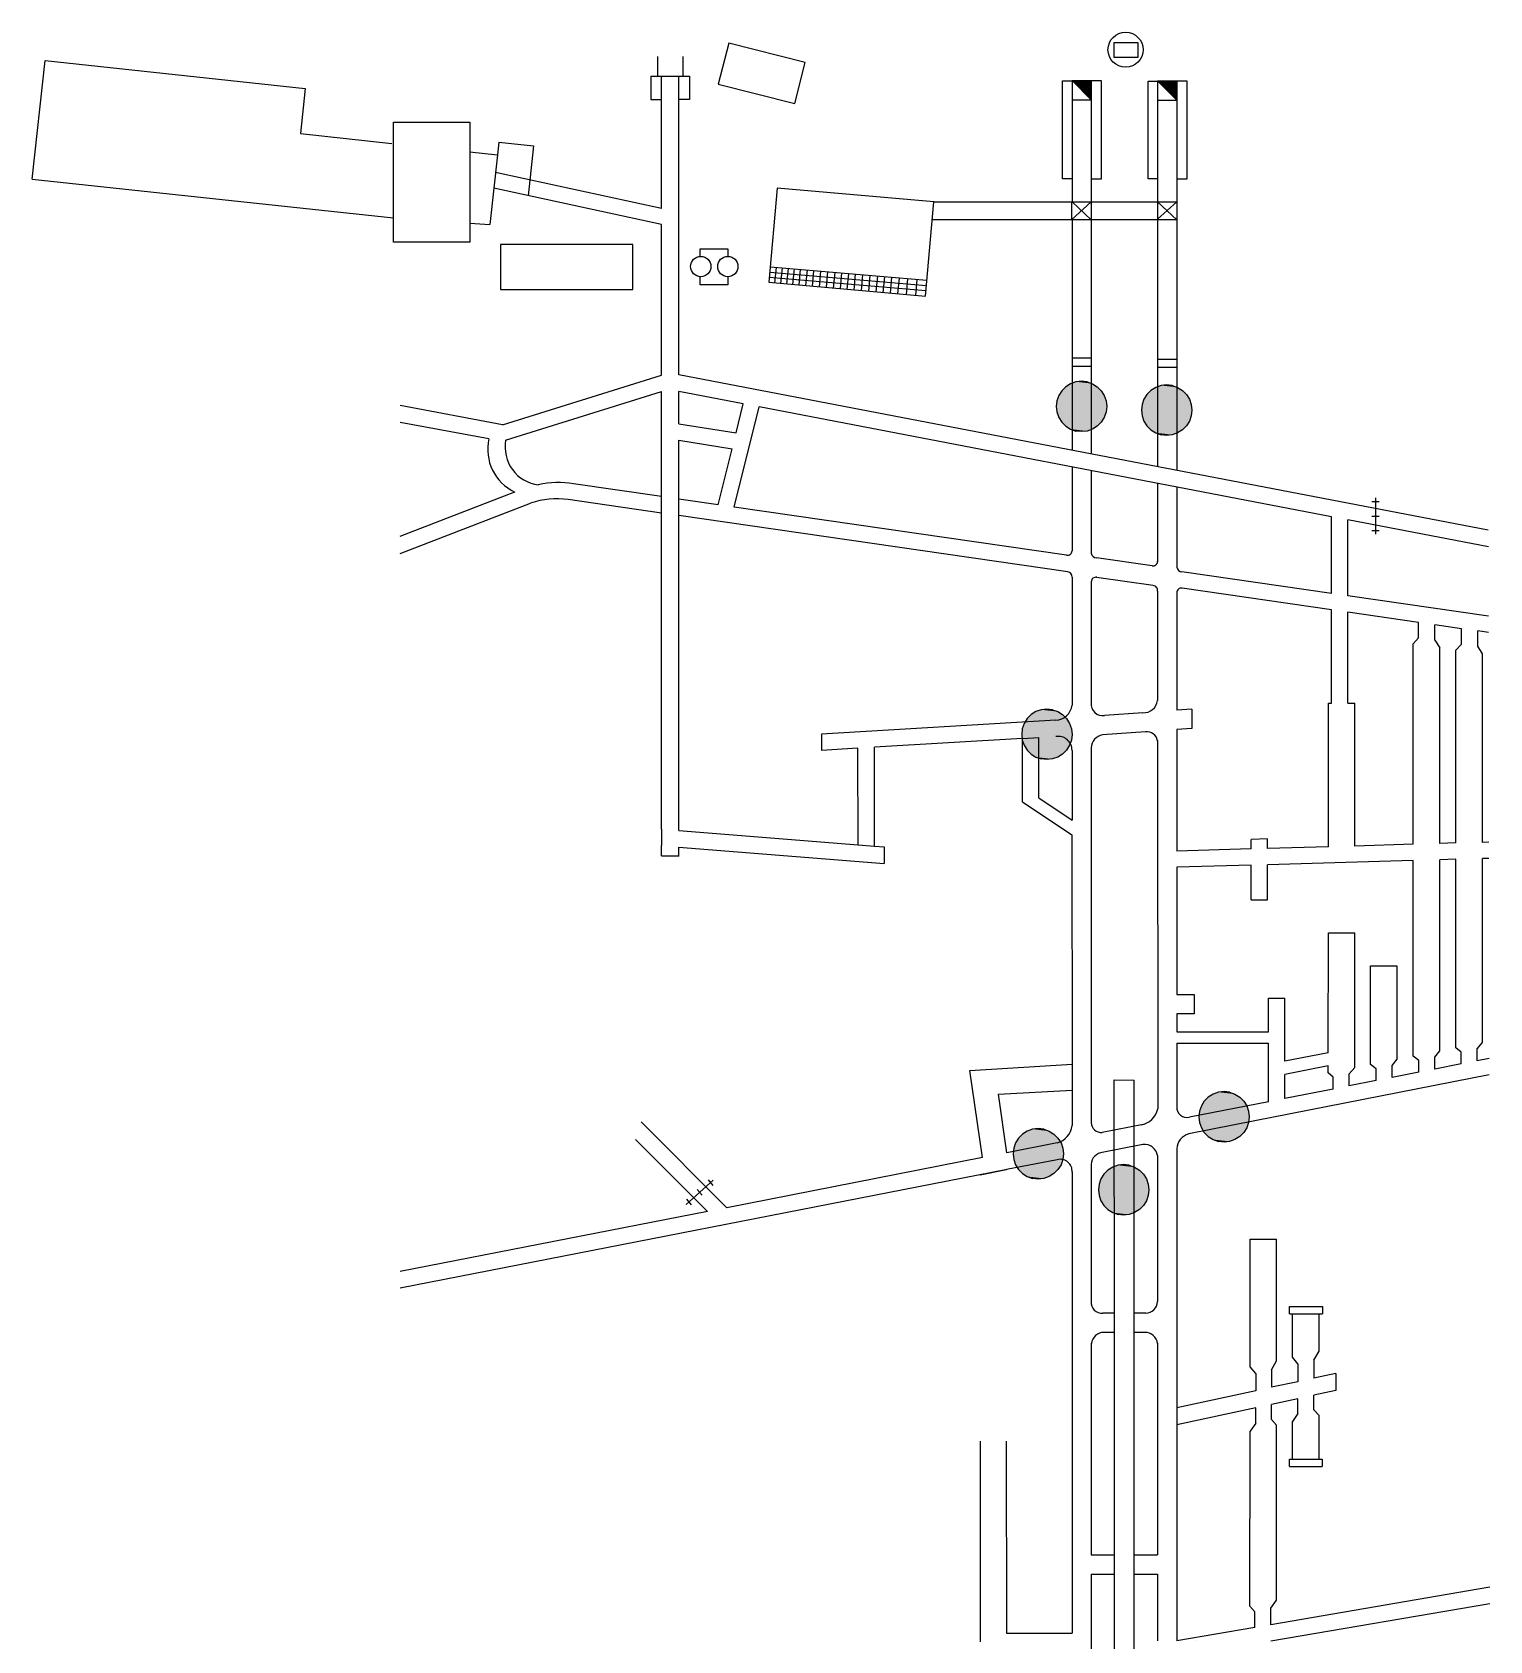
# Model space of a CAD drawing. Extents: x 61 to 513, y 11 to 389.
# Drawn here: x 60.8 to 283.2, y 144 to 389.3 of the extents above; entities that cross this region are included whole.
import ezdxf

# ---------------------------------------------------------------- set-up
doc = ezdxf.new("R2010")
doc.units = 0
doc.header["$MEASUREMENT"] = 0
doc.layers.get('0').update_dxf_attribs({"linetype": 'CONTINUOUS'})
for name, color, linetype in [('ЗНАКИ_ПОДЗЕМНЫЕ', 7, 'CONTINUOUS'), ('ПЛАН', 7, 'CONTINUOUS'), ('ПОВЕРХН__ОБЪЕКТ', 7, 'CONTINUOUS'), ('ППЗ_ДВЕРИ', 7, 'CONTINUOUS'), ('РАСКРАСКА_ПОЗИЦИЙ_ПЛА', 7, 'CONTINUOUS'), ('ТРУБОПРОВОДЫ', 7, 'CONTINUOUS'), ('УСЛ__ОБОЗНАЧЕНИЯ', 7, 'CONTINUOUS'), ('ФЗ_ВОДА', 1, 'CONTINUOUS')]:
    doc.layers.add(name, color=color, linetype=linetype)

# ---------------------------------------------------------------- blocks, each defined once
blk = doc.blocks.new('*U340')
at = {"layer": 'ПЛАН', "color": 0, "linetype": 'Continuous'}
for p, q in [((222.41, 379.04), (219.47, 381.96)), ((222.41, 381.96), (222.41, 379.04))]:
    blk.add_line(p, q, dxfattribs=at)
at = {"layer": 'ПЛАН', "color": 0, "linetype": 'Continuous', "extrusion": (0, 0, -1)}
blk.add_solid([(-219.47, 381.96), (-222.41, 381.96), (-222.41, 379.04)], dxfattribs=at)
blk = doc.blocks.new('*U341')
at = {"layer": 'ПЛАН', "color": 0, "linetype": 'Continuous'}
for p, q in [((235.46, 378.99), (232.52, 381.91)), ((235.46, 381.91), (235.46, 378.99))]:
    blk.add_line(p, q, dxfattribs=at)
at = {"layer": 'ПЛАН', "color": 0, "linetype": 'Continuous', "extrusion": (0, 0, -1)}
blk.add_solid([(-232.52, 381.91), (-235.46, 381.91), (-235.46, 378.99)], dxfattribs=at)
blk = doc.blocks.new('РЕШЕТКА')
at = {"layer": 'УСЛ__ОБОЗНАЧЕНИЯ'}
for p, q in [((1113.25, 569.85), (1114.36, 569.85)), ((1113.8, 570.41), (1113.8, 564.85)), ((1113.25, 567.63), (1114.36, 567.63)), ((1113.25, 565.41), (1114.36, 565.41))]:
    blk.add_line(p, q, dxfattribs=at)
blk = doc.blocks.new('*U342')
at = {"layer": 'ФЗ_ВОДА', "color": 0, "linetype": 'Continuous'}
for p, q in [((239.65, 226.31), (239.2, 225.58)), ((240.26, 226.92), (239.65, 226.31)), ((240.99, 227.38), (240.26, 226.92)), ((241.81, 227.66), (240.99, 227.38)), ((242.66, 227.76), (241.81, 227.66)), ((243.52, 227.66), (242.66, 227.76)), ((243.52, 227.66), (244.33, 227.38)), ((244.33, 227.38), (245.06, 226.92)), ((245.06, 226.92), (245.67, 226.31)), ((245.67, 226.31), (246.13, 225.58)), ((238.91, 224.77), (238.81, 223.91)), ((238.81, 223.91), (238.91, 223.05)), ((239.2, 225.58), (238.91, 224.77)), ((246.13, 225.58), (246.42, 224.77)), ((246.42, 224.77), (246.51, 223.91)), ((246.51, 223.91), (246.42, 223.05)), ((238.91, 223.05), (239.2, 222.24)), ((239.2, 222.24), (239.65, 221.51)), ((239.65, 221.51), (240.26, 220.9)), ((240.26, 220.9), (240.99, 220.44)), ((245.06, 220.9), (244.33, 220.44)), ((245.67, 221.51), (245.06, 220.9)), ((246.13, 222.24), (245.67, 221.51)), ((246.42, 223.05), (246.13, 222.24)), ((240.99, 220.44), (241.81, 220.16)), ((242.66, 220.06), (241.81, 220.16)), ((243.52, 220.16), (242.66, 220.06)), ((244.33, 220.44), (243.52, 220.16))]:
    blk.add_line(p, q, dxfattribs=at)
for points in [[(239.65, 226.31), (239.2, 225.58), (246.13, 225.58)], [(240.26, 226.92), (239.65, 226.31), (245.67, 226.31)], [(240.99, 227.38), (240.26, 226.92), (245.06, 226.92)], [(241.81, 227.66), (240.99, 227.38), (244.33, 227.38)], [(242.66, 227.76), (241.81, 227.66), (243.52, 227.66)], [(238.91, 224.77), (238.81, 223.91), (246.51, 223.91)], [(238.81, 223.91), (238.91, 223.05), (246.42, 223.05)], [(239.2, 225.58), (238.91, 224.77), (246.42, 224.77)], [(238.91, 223.05), (239.2, 222.24), (246.13, 222.24)], [(239.2, 222.24), (239.65, 221.51), (245.67, 221.51)], [(239.65, 221.51), (240.26, 220.9), (245.06, 220.9)], [(240.26, 220.9), (240.99, 220.44), (244.33, 220.44)], [(240.99, 220.44), (241.81, 220.16), (243.52, 220.16)]]:
    blk.add_solid(points, dxfattribs=at)
at = {"layer": 'ФЗ_ВОДА', "color": 0, "linetype": 'Continuous', "extrusion": (0, 0, -1)}
for points in [[(-239.65, 226.31), (-245.67, 226.31), (-246.13, 225.58)], [(-240.26, 226.92), (-245.06, 226.92), (-245.67, 226.31)], [(-240.99, 227.38), (-244.33, 227.38), (-245.06, 226.92)], [(-241.81, 227.66), (-243.52, 227.66), (-244.33, 227.38)], [(-238.81, 223.91), (-246.51, 223.91), (-246.42, 223.05)], [(-238.91, 224.77), (-246.42, 224.77), (-246.51, 223.91)], [(-239.2, 225.58), (-246.13, 225.58), (-246.42, 224.77)], [(-238.91, 223.05), (-246.42, 223.05), (-246.13, 222.24)], [(-239.2, 222.24), (-246.13, 222.24), (-245.67, 221.51)], [(-239.65, 221.51), (-245.67, 221.51), (-245.06, 220.9)], [(-240.26, 220.9), (-245.06, 220.9), (-244.33, 220.44)], [(-240.99, 220.44), (-244.33, 220.44), (-243.52, 220.16)], [(-241.81, 220.16), (-243.52, 220.16), (-242.66, 220.06)]]:
    blk.add_solid(points, dxfattribs=at)
blk = doc.blocks.new('*U343')
at = {"layer": 'ФЗ_ВОДА', "color": 0, "linetype": 'Continuous'}
for p, q in [((225.68, 216.23), (224.95, 215.77)), ((226.5, 216.51), (225.68, 216.23)), ((227.35, 216.61), (226.5, 216.51)), ((228.21, 216.51), (227.35, 216.61)), ((228.21, 216.51), (229.02, 216.23)), ((229.02, 216.23), (229.75, 215.77)), ((223.6, 213.62), (223.5, 212.76)), ((223.88, 214.43), (223.6, 213.62)), ((224.34, 215.16), (223.88, 214.43)), ((224.95, 215.77), (224.34, 215.16)), ((229.75, 215.77), (230.36, 215.16)), ((230.36, 215.16), (230.82, 214.43)), ((230.82, 214.43), (231.11, 213.62)), ((231.11, 213.62), (231.2, 212.76)), ((223.5, 212.76), (223.6, 211.9)), ((223.6, 211.9), (223.88, 211.09)), ((223.88, 211.09), (224.34, 210.36)), ((230.82, 211.09), (230.36, 210.36)), ((231.11, 211.9), (230.82, 211.09)), ((231.2, 212.76), (231.11, 211.9)), ((224.34, 210.36), (224.95, 209.75)), ((224.95, 209.75), (225.68, 209.29)), ((225.68, 209.29), (226.5, 209.01)), ((227.35, 208.91), (226.5, 209.01)), ((228.21, 209.01), (227.35, 208.91)), ((229.02, 209.29), (228.21, 209.01)), ((229.75, 209.75), (229.02, 209.29)), ((230.36, 210.36), (229.75, 209.75))]:
    blk.add_line(p, q, dxfattribs=at)
for points in [[(225.68, 216.23), (224.95, 215.77), (229.75, 215.77)], [(226.5, 216.51), (225.68, 216.23), (229.02, 216.23)], [(227.35, 216.61), (226.5, 216.51), (228.21, 216.51)], [(223.6, 213.62), (223.5, 212.76), (231.2, 212.76)], [(223.88, 214.43), (223.6, 213.62), (231.11, 213.62)], [(224.34, 215.16), (223.88, 214.43), (230.82, 214.43)], [(224.95, 215.77), (224.34, 215.16), (230.36, 215.16)], [(223.5, 212.76), (223.6, 211.9), (231.11, 211.9)], [(223.6, 211.9), (223.88, 211.09), (230.82, 211.09)], [(223.88, 211.09), (224.34, 210.36), (230.36, 210.36)], [(224.34, 210.36), (224.95, 209.75), (229.75, 209.75)], [(224.95, 209.75), (225.68, 209.29), (229.02, 209.29)], [(225.68, 209.29), (226.5, 209.01), (228.21, 209.01)]]:
    blk.add_solid(points, dxfattribs=at)
at = {"layer": 'ФЗ_ВОДА', "color": 0, "linetype": 'Continuous', "extrusion": (0, 0, -1)}
for points in [[(-225.68, 216.23), (-229.02, 216.23), (-229.75, 215.77)], [(-226.5, 216.51), (-228.21, 216.51), (-229.02, 216.23)], [(-223.6, 213.62), (-231.11, 213.62), (-231.2, 212.76)], [(-223.88, 214.43), (-230.82, 214.43), (-231.11, 213.62)], [(-224.34, 215.16), (-230.36, 215.16), (-230.82, 214.43)], [(-224.95, 215.77), (-229.75, 215.77), (-230.36, 215.16)], [(-223.5, 212.76), (-231.2, 212.76), (-231.11, 211.9)], [(-223.6, 211.9), (-231.11, 211.9), (-230.82, 211.09)], [(-223.88, 211.09), (-230.82, 211.09), (-230.36, 210.36)], [(-224.34, 210.36), (-230.36, 210.36), (-229.75, 209.75)], [(-224.95, 209.75), (-229.75, 209.75), (-229.02, 209.29)], [(-225.68, 209.29), (-229.02, 209.29), (-228.21, 209.01)], [(-226.5, 209.01), (-228.21, 209.01), (-227.35, 208.91)]]:
    blk.add_solid(points, dxfattribs=at)
blk = doc.blocks.new('*U344')
at = {"layer": 'ФЗ_ВОДА', "color": 0, "linetype": 'Continuous'}
for p, q in [((211.92, 221.27), (211.31, 220.66)), ((212.65, 221.73), (211.92, 221.27)), ((213.46, 222.02), (212.65, 221.73)), ((214.32, 222.11), (213.46, 222.02)), ((215.18, 222.02), (214.32, 222.11)), ((215.18, 222.02), (215.99, 221.73)), ((215.99, 221.73), (216.72, 221.27)), ((216.72, 221.27), (217.33, 220.66)), ((210.57, 219.12), (210.47, 218.26)), ((210.85, 219.93), (210.57, 219.12)), ((211.31, 220.66), (210.85, 219.93)), ((217.33, 220.66), (217.79, 219.93)), ((217.79, 219.93), (218.07, 219.12)), ((218.07, 219.12), (218.17, 218.26)), ((210.47, 218.26), (210.57, 217.41)), ((210.57, 217.41), (210.85, 216.59)), ((210.85, 216.59), (211.31, 215.86)), ((217.79, 216.59), (217.33, 215.86)), ((218.07, 217.41), (217.79, 216.59)), ((218.17, 218.26), (218.07, 217.41)), ((211.31, 215.86), (211.92, 215.25)), ((211.92, 215.25), (212.65, 214.8)), ((212.65, 214.8), (213.46, 214.51)), ((214.32, 214.41), (213.46, 214.51)), ((215.18, 214.51), (214.32, 214.41)), ((215.99, 214.8), (215.18, 214.51)), ((216.72, 215.25), (215.99, 214.8)), ((217.33, 215.86), (216.72, 215.25))]:
    blk.add_line(p, q, dxfattribs=at)
for points in [[(211.92, 221.27), (211.31, 220.66), (217.33, 220.66)], [(212.65, 221.73), (211.92, 221.27), (216.72, 221.27)], [(213.46, 222.02), (212.65, 221.73), (215.99, 221.73)], [(214.32, 222.11), (213.46, 222.02), (215.18, 222.02)], [(210.57, 219.12), (210.47, 218.26), (218.17, 218.26)], [(210.85, 219.93), (210.57, 219.12), (218.07, 219.12)], [(211.31, 220.66), (210.85, 219.93), (217.79, 219.93)], [(210.47, 218.26), (210.57, 217.41), (218.07, 217.41)], [(210.57, 217.41), (210.85, 216.59), (217.79, 216.59)], [(210.85, 216.59), (211.31, 215.86), (217.33, 215.86)], [(211.31, 215.86), (211.92, 215.25), (216.72, 215.25)], [(211.92, 215.25), (212.65, 214.8), (215.99, 214.8)], [(212.65, 214.8), (213.46, 214.51), (215.18, 214.51)]]:
    blk.add_solid(points, dxfattribs=at)
at = {"layer": 'ФЗ_ВОДА', "color": 0, "linetype": 'Continuous', "extrusion": (0, 0, -1)}
for points in [[(-211.92, 221.27), (-216.72, 221.27), (-217.33, 220.66)], [(-212.65, 221.73), (-215.99, 221.73), (-216.72, 221.27)], [(-213.46, 222.02), (-215.18, 222.02), (-215.99, 221.73)], [(-210.57, 219.12), (-218.07, 219.12), (-218.17, 218.26)], [(-210.85, 219.93), (-217.79, 219.93), (-218.07, 219.12)], [(-211.31, 220.66), (-217.33, 220.66), (-217.79, 219.93)], [(-210.47, 218.26), (-218.17, 218.26), (-218.07, 217.41)], [(-210.57, 217.41), (-218.07, 217.41), (-217.79, 216.59)], [(-210.85, 216.59), (-217.79, 216.59), (-217.33, 215.86)], [(-211.31, 215.86), (-217.33, 215.86), (-216.72, 215.25)], [(-211.92, 215.25), (-216.72, 215.25), (-215.99, 214.8)], [(-212.65, 214.8), (-215.99, 214.8), (-215.18, 214.51)], [(-213.46, 214.51), (-215.18, 214.51), (-214.32, 214.41)]]:
    blk.add_solid(points, dxfattribs=at)
blk = doc.blocks.new('*U345')
at = {"layer": 'ФЗ_ВОДА', "color": 0, "linetype": 'Continuous'}
for p, q in [((212.63, 284.64), (212.17, 283.91)), ((213.24, 285.25), (212.63, 284.64)), ((213.97, 285.71), (213.24, 285.25)), ((214.78, 285.99), (213.97, 285.71)), ((215.64, 286.09), (214.78, 285.99)), ((216.49, 285.99), (215.64, 286.09)), ((216.49, 285.99), (217.31, 285.71)), ((217.31, 285.71), (218.04, 285.25)), ((218.04, 285.25), (218.65, 284.64)), ((218.65, 284.64), (219.11, 283.91)), ((211.88, 283.09), (211.79, 282.24)), ((211.79, 282.24), (211.88, 281.38)), ((212.17, 283.91), (211.88, 283.09)), ((219.11, 283.91), (219.39, 283.09)), ((219.39, 283.09), (219.49, 282.24)), ((219.49, 282.24), (219.39, 281.38)), ((211.88, 281.38), (212.17, 280.57)), ((212.17, 280.57), (212.63, 279.84)), ((212.63, 279.84), (213.24, 279.23)), ((218.65, 279.84), (218.04, 279.23)), ((219.11, 280.57), (218.65, 279.84)), ((219.39, 281.38), (219.11, 280.57)), ((213.24, 279.23), (213.97, 278.77)), ((213.97, 278.77), (214.78, 278.49)), ((215.64, 278.39), (214.78, 278.49)), ((216.49, 278.49), (215.64, 278.39)), ((217.31, 278.77), (216.49, 278.49)), ((218.04, 279.23), (217.31, 278.77))]:
    blk.add_line(p, q, dxfattribs=at)
for points in [[(212.63, 284.64), (212.17, 283.91), (219.11, 283.91)], [(213.24, 285.25), (212.63, 284.64), (218.65, 284.64)], [(213.97, 285.71), (213.24, 285.25), (218.04, 285.25)], [(214.78, 285.99), (213.97, 285.71), (217.31, 285.71)], [(215.64, 286.09), (214.78, 285.99), (216.49, 285.99)], [(211.88, 283.09), (211.79, 282.24), (219.49, 282.24)], [(211.79, 282.24), (211.88, 281.38), (219.39, 281.38)], [(212.17, 283.91), (211.88, 283.09), (219.39, 283.09)], [(211.88, 281.38), (212.17, 280.57), (219.11, 280.57)], [(212.17, 280.57), (212.63, 279.84), (218.65, 279.84)], [(212.63, 279.84), (213.24, 279.23), (218.04, 279.23)], [(213.24, 279.23), (213.97, 278.77), (217.31, 278.77)], [(213.97, 278.77), (214.78, 278.49), (216.49, 278.49)]]:
    blk.add_solid(points, dxfattribs=at)
at = {"layer": 'ФЗ_ВОДА', "color": 0, "linetype": 'Continuous', "extrusion": (0, 0, -1)}
for points in [[(-212.63, 284.64), (-218.65, 284.64), (-219.11, 283.91)], [(-213.24, 285.25), (-218.04, 285.25), (-218.65, 284.64)], [(-213.97, 285.71), (-217.31, 285.71), (-218.04, 285.25)], [(-214.78, 285.99), (-216.49, 285.99), (-217.31, 285.71)], [(-211.79, 282.24), (-219.49, 282.24), (-219.39, 281.38)], [(-211.88, 283.09), (-219.39, 283.09), (-219.49, 282.24)], [(-212.17, 283.91), (-219.11, 283.91), (-219.39, 283.09)], [(-211.88, 281.38), (-219.39, 281.38), (-219.11, 280.57)], [(-212.17, 280.57), (-219.11, 280.57), (-218.65, 279.84)], [(-212.63, 279.84), (-218.65, 279.84), (-218.04, 279.23)], [(-213.24, 279.23), (-218.04, 279.23), (-217.31, 278.77)], [(-213.97, 278.77), (-217.31, 278.77), (-216.49, 278.49)], [(-214.78, 278.49), (-216.49, 278.49), (-215.64, 278.39)]]:
    blk.add_solid(points, dxfattribs=at)
blk = doc.blocks.new('*U346')
at = {"layer": 'ФЗ_ВОДА', "color": 0, "linetype": 'Continuous'}
for p, q in [((230.9, 334.1), (230.44, 333.37)), ((231.51, 334.71), (230.9, 334.1)), ((232.24, 335.17), (231.51, 334.71)), ((233.05, 335.46), (232.24, 335.17)), ((233.91, 335.55), (233.05, 335.46)), ((234.76, 335.46), (233.91, 335.55)), ((234.76, 335.46), (235.58, 335.17)), ((235.58, 335.17), (236.31, 334.71)), ((236.31, 334.71), (236.92, 334.1)), ((236.92, 334.1), (237.37, 333.37)), ((230.15, 332.56), (230.06, 331.7)), ((230.06, 331.7), (230.15, 330.85)), ((230.44, 333.37), (230.15, 332.56)), ((237.37, 333.37), (237.66, 332.56)), ((237.66, 332.56), (237.76, 331.7)), ((237.76, 331.7), (237.66, 330.85)), ((230.15, 330.85), (230.44, 330.03)), ((230.44, 330.03), (230.9, 329.3)), ((230.9, 329.3), (231.51, 328.69)), ((236.92, 329.3), (236.31, 328.69)), ((237.37, 330.03), (236.92, 329.3)), ((237.66, 330.85), (237.37, 330.03)), ((231.51, 328.69), (232.24, 328.24)), ((232.24, 328.24), (233.05, 327.95)), ((233.91, 327.85), (233.05, 327.95)), ((234.76, 327.95), (233.91, 327.85)), ((235.58, 328.24), (234.76, 327.95)), ((236.31, 328.69), (235.58, 328.24))]:
    blk.add_line(p, q, dxfattribs=at)
for points in [[(230.9, 334.1), (230.44, 333.37), (237.37, 333.37)], [(231.51, 334.71), (230.9, 334.1), (236.92, 334.1)], [(232.24, 335.17), (231.51, 334.71), (236.31, 334.71)], [(233.05, 335.46), (232.24, 335.17), (235.58, 335.17)], [(233.91, 335.55), (233.05, 335.46), (234.76, 335.46)], [(230.15, 332.56), (230.06, 331.7), (237.76, 331.7)], [(230.06, 331.7), (230.15, 330.85), (237.66, 330.85)], [(230.44, 333.37), (230.15, 332.56), (237.66, 332.56)], [(230.15, 330.85), (230.44, 330.03), (237.37, 330.03)], [(230.44, 330.03), (230.9, 329.3), (236.92, 329.3)], [(230.9, 329.3), (231.51, 328.69), (236.31, 328.69)], [(231.51, 328.69), (232.24, 328.24), (235.58, 328.24)], [(232.24, 328.24), (233.05, 327.95), (234.76, 327.95)]]:
    blk.add_solid(points, dxfattribs=at)
at = {"layer": 'ФЗ_ВОДА', "color": 0, "linetype": 'Continuous', "extrusion": (0, 0, -1)}
for points in [[(-230.9, 334.1), (-236.92, 334.1), (-237.37, 333.37)], [(-231.51, 334.71), (-236.31, 334.71), (-236.92, 334.1)], [(-232.24, 335.17), (-235.58, 335.17), (-236.31, 334.71)], [(-233.05, 335.46), (-234.76, 335.46), (-235.58, 335.17)], [(-230.06, 331.7), (-237.76, 331.7), (-237.66, 330.85)], [(-230.15, 332.56), (-237.66, 332.56), (-237.76, 331.7)], [(-230.44, 333.37), (-237.37, 333.37), (-237.66, 332.56)], [(-230.15, 330.85), (-237.66, 330.85), (-237.37, 330.03)], [(-230.44, 330.03), (-237.37, 330.03), (-236.92, 329.3)], [(-230.9, 329.3), (-236.92, 329.3), (-236.31, 328.69)], [(-231.51, 328.69), (-236.31, 328.69), (-235.58, 328.24)], [(-232.24, 328.24), (-235.58, 328.24), (-234.76, 327.95)], [(-233.05, 327.95), (-234.76, 327.95), (-233.91, 327.85)]]:
    blk.add_solid(points, dxfattribs=at)
blk = doc.blocks.new('*U347')
at = {"layer": 'ФЗ_ВОДА', "color": 0, "linetype": 'Continuous'}
for p, q in [((217.45, 333.93), (217.17, 333.12)), ((217.91, 334.66), (217.45, 333.93)), ((218.52, 335.27), (217.91, 334.66)), ((219.25, 335.73), (218.52, 335.27)), ((220.07, 336.02), (219.25, 335.73)), ((220.92, 336.11), (220.07, 336.02)), ((221.78, 336.02), (220.92, 336.11)), ((221.78, 336.02), (222.59, 335.73)), ((222.59, 335.73), (223.32, 335.27)), ((223.32, 335.27), (223.93, 334.66)), ((223.93, 334.66), (224.39, 333.93)), ((224.39, 333.93), (224.67, 333.12)), ((217.17, 333.12), (217.07, 332.26)), ((217.07, 332.26), (217.17, 331.41)), ((217.17, 331.41), (217.45, 330.59)), ((224.67, 331.41), (224.39, 330.59)), ((224.67, 333.12), (224.77, 332.26)), ((224.77, 332.26), (224.67, 331.41)), ((217.45, 330.59), (217.91, 329.86)), ((217.91, 329.86), (218.52, 329.25)), ((218.52, 329.25), (219.25, 328.79)), ((219.25, 328.79), (220.07, 328.51)), ((222.59, 328.79), (221.78, 328.51)), ((223.32, 329.25), (222.59, 328.79)), ((223.93, 329.86), (223.32, 329.25)), ((224.39, 330.59), (223.93, 329.86)), ((220.92, 328.41), (220.07, 328.51)), ((221.78, 328.51), (220.92, 328.41))]:
    blk.add_line(p, q, dxfattribs=at)
for points in [[(217.45, 333.93), (217.17, 333.12), (224.67, 333.12)], [(217.91, 334.66), (217.45, 333.93), (224.39, 333.93)], [(218.52, 335.27), (217.91, 334.66), (223.93, 334.66)], [(219.25, 335.73), (218.52, 335.27), (223.32, 335.27)], [(220.07, 336.02), (219.25, 335.73), (222.59, 335.73)], [(220.92, 336.11), (220.07, 336.02), (221.78, 336.02)], [(217.17, 333.12), (217.07, 332.26), (224.77, 332.26)], [(217.07, 332.26), (217.17, 331.41), (224.67, 331.41)], [(217.17, 331.41), (217.45, 330.59), (224.39, 330.59)], [(217.45, 330.59), (217.91, 329.86), (223.93, 329.86)], [(217.91, 329.86), (218.52, 329.25), (223.32, 329.25)], [(218.52, 329.25), (219.25, 328.79), (222.59, 328.79)], [(219.25, 328.79), (220.07, 328.51), (221.78, 328.51)]]:
    blk.add_solid(points, dxfattribs=at)
at = {"layer": 'ФЗ_ВОДА', "color": 0, "linetype": 'Continuous', "extrusion": (0, 0, -1)}
for points in [[(-217.45, 333.93), (-224.39, 333.93), (-224.67, 333.12)], [(-217.91, 334.66), (-223.93, 334.66), (-224.39, 333.93)], [(-218.52, 335.27), (-223.32, 335.27), (-223.93, 334.66)], [(-219.25, 335.73), (-222.59, 335.73), (-223.32, 335.27)], [(-220.07, 336.02), (-221.78, 336.02), (-222.59, 335.73)], [(-217.07, 332.26), (-224.77, 332.26), (-224.67, 331.41)], [(-217.17, 333.12), (-224.67, 333.12), (-224.77, 332.26)], [(-217.17, 331.41), (-224.67, 331.41), (-224.39, 330.59)], [(-217.45, 330.59), (-224.39, 330.59), (-223.93, 329.86)], [(-217.91, 329.86), (-223.93, 329.86), (-223.32, 329.25)], [(-218.52, 329.25), (-223.32, 329.25), (-222.59, 328.79)], [(-219.25, 328.79), (-222.59, 328.79), (-221.78, 328.51)], [(-220.07, 328.51), (-221.78, 328.51), (-220.92, 328.41)]]:
    blk.add_solid(points, dxfattribs=at)

msp = doc.modelspace()

# ---------------------------------------------------------------- linework, layer by layer
msp.add_line((235.45, 242.58), (238.11, 242.58))
at = {"layer": 'ЗНАКИ_ПОДЗЕМНЫЕ'}
for p, q in [((252.66, 194.97), (257.66, 194.97)), ((252.66, 193.86), (252.66, 194.97)), ((252.66, 193.86), (257.66, 193.86)), ((257.66, 194.97), (257.66, 193.86)), ((252.63, 171.68), (257.63, 171.68)), ((252.63, 170.57), (252.63, 171.68)), ((252.63, 170.57), (257.63, 170.57)), ((257.63, 171.68), (257.63, 170.57))]:
    msp.add_line(p, q, dxfattribs=at)
at = {"layer": 'ПЛАН'}
for p, q in [((156.27, 382.62), (156.27, 385.61)), ((160.17, 382.62), (160.17, 385.61)), ((155.22, 382.62), (159.49, 382.62)), ((155.22, 382.62), (155.22, 379.09)), ((156.82, 362.47), (156.82, 382.62)), ((159.49, 337.09), (159.49, 382.62)), ((159.49, 382.62), (161.11, 382.62)), ((161.11, 382.62), (161.11, 379.09)), ((155.22, 379.09), (156.84, 379.09)), ((161.11, 379.09), (159.49, 379.09)), ((156.82, 362.47), (131.51, 367.96)), ((156.82, 360), (131.25, 365.54)), ((222.41, 363.46), (219.4, 360.7)), ((219.47, 363.46), (222.41, 360.7)), ((235.46, 363.46), (232.5, 360.8)), ((232.52, 363.46), (235.46, 360.7)), ((156.82, 337.05), (156.82, 360)), ((132.58, 329.47), (156.82, 337.05)), ((133.06, 327.1), (156.82, 334.56)), ((156.82, 267.77), (156.82, 334.56)), ((159.49, 329.61), (159.49, 334.56)), ((132.58, 329.47), (116.95, 332.39)), ((167.95, 316.91), (171.76, 332.2)), ((168.21, 328.23), (169.31, 332.67)), ((130.5, 327.3), (116.95, 329.83)), ((159.49, 329.61), (168.21, 328.23)), ((159.49, 327.09), (167.6, 325.81)), ((159.49, 267.56), (159.49, 327.09)), ((165.48, 317.26), (167.6, 325.81)), ((116.95, 312.46), (134.47, 319.21)), ((116.95, 309.83), (136.84, 317.49)), ((218.65, 309.58), (167.95, 316.91)), ((218.81, 307.04), (159.49, 315.61)), ((259.04, 303.74), (259.04, 315.43)), ((261.53, 303.38), (261.53, 314.95)), ((259.04, 303.74), (236.23, 307.04)), ((259.04, 301.23), (236.28, 304.52)), ((261.53, 287), (261.53, 300.87)), ((271.53, 296.04), (272.33, 296.98)), ((272.33, 296.98), (272.33, 299.31)), ((274.82, 296.62), (274.82, 298.95)), ((278.87, 295.98), (278.87, 298.32)), ((281.36, 295.67), (281.36, 298.01)), ((271.53, 265.51), (271.53, 296.04)), ((274.82, 296.62), (275.59, 295.45)), ((275.59, 265.58), (275.59, 295.45)), ((278.02, 295.1), (278.87, 295.98)), ((278.02, 265.69), (278.02, 295.1)), ((282.09, 294.51), (281.36, 295.67)), ((282.09, 265.77), (282.09, 294.51)), ((237.74, 286.07), (237.73, 283.13)), ((258.61, 287), (259.04, 287)), ((261.53, 287), (262.62, 287)), ((262.62, 265.21), (262.62, 287)), ((181.23, 282.29), (181.23, 279.79)), ((186.84, 265.4), (186.81, 280.12)), ((189.34, 265.2), (189.34, 280.27)), ((211.93, 271.96), (211.93, 281.6)), ((214.42, 272.56), (214.42, 281.75)), ((232.52, 281.28), (232.54, 225.12)), ((214.42, 272.56), (219.47, 269.16)), ((211.93, 271.96), (219.46, 266.9)), ((159.49, 267.56), (186.83, 265.4)), ((156.82, 263.69), (156.82, 265.28)), ((159.49, 265.06), (190.82, 262.56)), ((159.49, 263.69), (159.49, 265.04)), ((189.34, 265.2), (190.82, 265.08)), ((190.82, 265.08), (190.82, 262.56)), ((246.82, 264.76), (246.82, 266.22)), ((249.31, 264.83), (249.31, 266.29)), ((283.05, 265.8), (282.09, 265.77)), ((156.83, 263.69), (159.53, 263.69)), ((278.02, 263.18), (275.59, 263.11)), ((278.02, 234.44), (278.02, 263.18)), ((283.05, 263.33), (282.09, 263.3)), ((246.82, 256.98), (246.82, 262.29)), ((249.31, 256.98), (249.31, 262.36)), ((246.82, 256.98), (249.31, 256.98)), ((258.54, 233.68), (258.58, 251.97)), ((258.58, 251.97), (262.64, 251.97)), ((262.6, 231.42), (262.61, 251.97)), ((264.99, 246.95), (269.05, 246.95)), ((238.11, 242.58), (238.11, 239.64)), ((249.46, 242.02), (251.95, 242.02)), ((249.46, 236.89), (249.46, 242.02)), ((251.95, 232.39), (251.95, 242.02)), ((235.45, 236.89), (249.46, 236.89)), ((235.45, 235.16), (249.46, 235.16)), ((249.46, 226.21), (249.46, 235.16)), ((272.37, 232.51), (271.53, 233.17)), ((274.8, 232.99), (275.59, 233.96)), ((278.85, 233.78), (278.02, 234.44)), ((281.28, 234.26), (282.09, 235.24)), ((203.86, 230.98), (219.47, 231.93)), ((205.8, 217.69), (203.86, 230.98)), ((258.54, 230.62), (258.54, 231.66)), ((261.76, 230.44), (262.6, 231.42)), ((265.87, 229.43), (265.87, 231.24)), ((268.3, 231.72), (269.1, 232.69)), ((268.3, 229.9), (268.3, 231.72)), ((272.37, 230.7), (268.3, 229.9)), ((278.85, 231.97), (274.8, 231.17)), ((283.09, 232.8), (281.28, 232.45)), ((225.93, 193.93), (225.92, 229.56)), ((225.92, 229.56), (228.94, 229.51)), ((228.96, 193.92), (228.95, 229.51)), ((283.09, 230.29), (247.36, 223.29)), ((251.95, 226.7), (251.95, 230.37)), ((259.33, 229.96), (258.54, 230.62)), ((259.33, 228.14), (259.33, 229.96)), ((261.76, 228.62), (261.76, 230.44)), ((208.26, 227.36), (219.48, 227.97)), ((209.55, 218.42), (208.26, 227.36)), ((153.74, 223.13), (166.82, 210.05)), ((230.32, 222.75), (224.08, 221.53)), ((152.88, 220.46), (163.86, 209.47)), ((230.29, 219.68), (223.83, 218.43)), ((205.45, 215.04), (209.49, 215.85)), ((246.63, 185.78), (246.63, 205.24)), ((250.69, 186.7), (250.69, 205.25)), ((225.93, 190.7), (225.93, 193.93)), ((228.96, 190.89), (228.96, 193.92)), ((253.12, 187.25), (253.12, 193.86)), ((253.12, 193.86), (257.18, 193.86)), ((257.18, 188.17), (257.18, 193.86)), ((225.93, 157.12), (225.93, 190.7)), ((228.96, 157.06), (228.96, 190.89)), ((249.92, 185.32), (250.69, 186.7)), ((253.92, 186.22), (253.12, 187.25)), ((256.35, 186.77), (257.18, 188.17)), ((256.35, 186.77), (256.36, 184.04)), ((247.49, 184.77), (246.63, 185.78)), ((247.49, 184.77), (247.49, 182.13)), ((249.92, 185.32), (249.92, 182.65)), ((253.92, 186.22), (253.92, 183.51)), ((259.72, 184.76), (259.72, 182.16)), ((247.5, 177.19), (247.49, 179.53)), ((249.92, 177.74), (249.92, 180.05)), ((253.92, 178.64), (253.92, 180.91)), ((256.35, 179.19), (256.35, 181.43)), ((256.35, 179.19), (257.18, 178.34)), ((247.5, 177.19), (246.63, 175.95)), ((249.92, 177.74), (250.69, 176.87)), ((250.69, 150.17), (250.69, 176.87)), ((253.92, 178.64), (253.12, 177.42)), ((253.12, 171.68), (253.12, 177.42)), ((257.18, 171.68), (257.18, 178.34)), ((205.44, 174.46), (205.44, 143.81)), ((209.43, 174.46), (209.49, 145.14)), ((225.93, 168.75), (225.93, 174.46)), ((228.96, 168.81), (228.96, 174.46)), ((246.62, 149.25), (246.63, 175.95)), ((253.12, 171.68), (257.18, 171.68)), ((222.41, 157.12), (225.94, 157.12)), ((225.93, 153.65), (225.93, 157.05)), ((228.94, 157.12), (232.52, 157.12)), ((228.96, 153.24), (228.96, 157.06)), ((222.41, 154.15), (225.93, 154.15)), ((228.96, 154.15), (232.52, 154.15)), ((283.21, 152.17), (249.79, 146.44)), ((249.79, 148.94), (250.69, 150.17)), ((246.62, 149.25), (247.36, 148.39)), ((247.36, 146.03), (247.36, 148.39)), ((283.21, 149.65), (249.79, 143.92)), ((249.79, 146.44), (249.79, 148.94)), ((209.49, 145.14), (219.47, 145.14)), ((247.36, 146.03), (235.45, 143.98))]:
    msp.add_line(p, q, dxfattribs=at)
at = {"layer": 'ПЛАН', "color": 0}
for p, q in [((218.03, 366.99), (218.03, 381.94)), ((218.03, 381.94), (219.5, 381.94)), ((219.47, 381.96), (219.47, 363.46)), ((219.47, 381.96), (222.41, 381.96)), ((219.47, 381.96), (222.41, 379.04)), ((223.98, 381.94), (222.39, 381.94)), ((222.41, 381.96), (222.41, 363.46)), ((223.98, 366.99), (223.98, 381.94)), ((231.08, 366.95), (231.08, 381.89)), ((231.08, 381.89), (232.55, 381.89)), ((232.52, 381.91), (235.46, 378.99)), ((232.52, 381.91), (235.46, 381.91)), ((232.52, 381.91), (232.52, 363.46)), ((237.03, 381.89), (235.44, 381.89)), ((235.46, 381.91), (235.46, 322.49)), ((237.03, 366.95), (237.03, 381.89)), ((219.47, 379.04), (222.41, 379.04)), ((232.52, 378.99), (235.46, 378.99)), ((219.5, 366.99), (218.03, 366.99)), ((222.39, 366.99), (223.98, 366.99)), ((232.55, 366.95), (231.08, 366.95)), ((235.44, 366.95), (237.03, 366.95)), ((219.47, 360.7), (219.47, 325.57)), ((222.41, 360.7), (222.41, 325)), ((232.52, 360.7), (232.52, 323.06)), ((282.98, 313.37), (159.49, 337.09)), ((169.31, 332.67), (159.49, 334.56)), ((259.04, 315.43), (171.76, 332.2)), ((219.47, 323.03), (219.47, 310.24)), ((222.41, 322.47), (222.4, 309.86)), ((156.82, 318.51), (143.43, 320.45)), ((232.52, 320.53), (232.52, 308.58)), ((235.46, 319.96), (235.46, 307.73)), ((156.82, 316), (142.61, 318.05)), ((165.48, 317.26), (159.49, 318.13)), ((282.99, 310.83), (261.53, 314.95)), ((231.7, 307.93), (223.19, 309.17)), ((219.47, 306.21), (219.47, 286.71)), ((222.41, 305.53), (222.4, 287.03)), ((231.85, 304.94), (223.23, 306.19)), ((232.52, 304.1), (232.52, 287.4)), ((235.45, 303.86), (235.45, 285.91)), ((283, 300.28), (261.53, 303.38)), ((259.04, 287), (259.04, 301.23)), ((272.33, 299.31), (261.53, 300.87)), ((278.87, 298.32), (274.82, 298.95)), ((283, 297.77), (281.36, 298.01)), ((230.29, 285.54), (224.43, 285.13)), ((237.74, 286.07), (235.45, 285.91)), ((258.58, 265.09), (258.61, 287)), ((217.01, 284.41), (181.23, 282.29)), ((230.69, 282.63), (224.11, 282.17)), ((237.73, 283.12), (235.45, 282.96)), ((235.45, 282.96), (235.45, 264.43)), ((186.81, 280.12), (181.23, 279.79)), ((211.93, 281.6), (189.34, 280.27)), ((219.47, 279.8), (219.47, 269.16)), ((222.4, 280.19), (222.4, 223.02)), ((219.46, 266.9), (219.47, 231.93)), ((249.31, 266.29), (246.82, 266.22)), ((258.58, 265.09), (249.31, 264.83)), ((271.53, 265.51), (262.62, 265.21)), ((278.02, 265.69), (275.59, 265.58)), ((246.82, 264.76), (235.45, 264.43)), ((271.53, 263), (249.31, 262.36)), ((271.53, 233.17), (271.53, 263)), ((275.59, 233.96), (275.59, 263.11)), ((282.09, 235.24), (282.09, 263.3)), ((246.82, 262.29), (235.45, 261.97)), ((235.45, 261.97), (235.45, 242.58)), ((265.03, 231.89), (264.99, 246.95)), ((269.1, 232.69), (269.1, 246.95)), ((235.45, 239.64), (235.45, 236.89)), ((238.11, 239.64), (235.45, 239.64)), ((235.45, 235.16), (235.45, 225.46)), ((258.54, 233.68), (251.95, 232.39)), ((278.85, 231.97), (278.85, 233.78)), ((281.28, 232.45), (281.28, 234.26)), ((258.54, 231.66), (251.95, 230.37)), ((265.87, 231.24), (265.03, 231.89)), ((272.37, 230.7), (272.37, 232.51)), ((274.8, 231.17), (274.8, 232.99)), ((265.87, 229.43), (261.76, 228.62)), ((219.48, 227.97), (219.48, 222.6)), ((249.46, 226.21), (237.37, 223.84)), ((259.33, 228.14), (251.95, 226.7)), ((247.36, 223.29), (237.27, 221.31)), ((217.2, 219.92), (209.55, 218.42)), ((235.45, 219.02), (235.45, 179.53)), ((205.8, 217.69), (166.82, 210.05)), ((217.21, 217.36), (209.49, 215.85)), ((222.4, 216.3), (222.4, 195.73)), ((232.52, 217.99), (232.52, 195.73)), ((209.6, 215.87), (116.95, 197.75)), ((219.48, 215.5), (219.47, 145.14)), ((163.86, 209.47), (116.95, 200.29)), ((225.95, 193.96), (224.18, 193.96)), ((230.71, 193.96), (228.95, 193.96)), ((222.41, 189.36), (222.41, 157.12)), ((225.97, 191.03), (224.33, 191.03)), ((230.6, 191.03), (228.9, 191.03)), ((232.52, 189.36), (232.52, 157.12)), ((259.72, 184.76), (256.36, 184.04)), ((247.49, 182.13), (235.45, 179.53)), ((253.92, 183.51), (249.92, 182.65)), ((259.72, 182.16), (256.35, 181.43)), ((247.49, 179.53), (235.45, 176.94)), ((253.92, 180.91), (249.92, 180.05)), ((235.45, 176.94), (235.45, 143.98)), ((222.41, 154.15), (222.41, 142.13)), ((232.52, 154.15), (232.52, 143.98))]:
    msp.add_line(p, q, dxfattribs=at)
at = {"layer": 'ПЛАН', "color": 111}
msp.add_line((219.47, 231.93), (219.48, 227.97), dxfattribs=at)
at = {"layer": 'ПЛАН'}
for centre, radius, start, end in [((137.52, 325.73), 7.2, 167.3591, 244.965), ((138.77, 326.06), 5.8, 169.7427, 262.901), ((141.08, 307.57), 13.09, 79.6439, 103.3934), ((140.91, 305.59), 12.58, 82.193, 108.8737), ((218.78, 310.26), 0.694, 259.2835, 358.482), ((223.26, 310.04), 0.878, 191.5997, 265.6364), ((218.69, 306.27), 0.785, 356.016, 80.7162), ((231.8, 308.66), 0.73, 262.2632, 354.0366), ((236.29, 307.89), 0.852, 191.0101, 265.8437), ((223.09, 305.53), 0.68, 77.8265, 179.939), ((231.77, 304.19), 0.756, 353.1678, 84.0328), ((236.13, 303.86), 0.68, 77.8265, 179.939), ((230.43, 287.64), 2.1, 266.1283, 353.4797), ((216.94, 286.95), 2.54, 271.7428, 354.4409), ((224.14, 286.86), 1.75, 174.5458, 279.3982), ((224.48, 280.12), 2.08, 100.1503, 177.9438), ((230.9, 281), 1.64, 9.7321, 97.4678), ((217.37, 279.84), 2.1, 358.888, 99.8233), ((229.58, 225.67), 3.01, 277.9396, 349.4239), ((237, 225.35), 1.55, 175.9429, 283.8294), ((216.31, 222.98), 3.19, 286.1717, 353.1049), ((223.93, 223.05), 1.53, 181.1631, 275.5981), ((237.92, 218.93), 2.46, 105.174, 177.8896), ((224.34, 216.54), 1.96, 105.1897, 186.8781), ((230.54, 217.71), 1.99, 8.1994, 97.1766), ((217.68, 215.62), 1.81, 355.1743, 105.1149), ((224.02, 195.58), 1.63, 174.615, 275.7774), ((230.67, 195.81), 1.85, 271.2894, 357.5915), ((224.34, 189.08), 1.94, 90.1839, 171.8002), ((230.6, 189.08), 1.94, 8.1998, 89.8161)]:
    msp.add_arc(centre, radius, start, end, dxfattribs=at)
at = {"layer": 'ПОВЕРХН__ОБЪЕКТ'}
for p, q in [((60.83, 366.9), (62.79, 385.04)), ((62.79, 385.04), (102.5, 380.75)), ((102.5, 380.75), (101.75, 373.87)), ((101.75, 373.87), (115.71, 372.37)), ((127.61, 371.08), (131.8, 370.63)), ((131.8, 370.63), (130.65, 359.99)), ((132.01, 372.57), (131.8, 370.63)), ((132.01, 372.57), (137.33, 372.03)), ((137.33, 372.03), (136.5, 364.4)), ((60.83, 366.9), (115.93, 361.05)), ((198.38, 363.46), (235.46, 363.46)), ((235.46, 360.7), (198.19, 360.7)), ((127.61, 360.19), (130.65, 359.99)), ((162.75, 356.3), (166.8, 356.3)), ((162.75, 355.15), (162.75, 356.3)), ((166.8, 356.3), (166.96, 356.3)), ((166.96, 356.3), (166.96, 355.15)), ((173.42, 353.54), (197.33, 351.51)), ((174.31, 353.47), (174.09, 351.11)), ((175.23, 353.39), (175.01, 351.03)), ((162.75, 350.79), (162.75, 352.05)), ((166.96, 352.05), (166.96, 350.79)), ((173.28, 351.96), (197.19, 349.93)), ((173.35, 352.74), (197.25, 350.72)), ((176.15, 353.31), (175.93, 350.95)), ((177.06, 353.23), (176.84, 350.87)), ((178.01, 353.15), (177.79, 350.79)), ((179.05, 353.06), (178.83, 350.69)), ((180.05, 352.96), (179.83, 350.6)), ((181.1, 352.87), (180.88, 350.51)), ((182.19, 352.79), (181.97, 350.43)), ((183.27, 352.69), (183.05, 350.32)), ((184.31, 352.59), (184.09, 350.23)), ((185.35, 352.5), (185.13, 350.14)), ((186.4, 352.41), (186.18, 350.05)), ((187.51, 352.31), (187.29, 349.95)), ((188.62, 352.21), (188.4, 349.85)), ((189.77, 352.12), (189.55, 349.76)), ((190.85, 352.02), (190.63, 349.65)), ((191.93, 351.93), (191.71, 349.57)), ((193.08, 351.83), (192.86, 349.47)), ((194.37, 351.71), (194.15, 349.35)), ((195.79, 351.59), (195.57, 349.23)), ((166.96, 350.79), (162.75, 350.79))]:
    msp.add_line(p, q, dxfattribs=at)
for points in [[(165.5, 381.43), (177.18, 378.45), (178.77, 384.7), (167.09, 387.67)], [(115.93, 375.64), (127.61, 375.64), (127.61, 357.3), (115.93, 357.3)], [(173.21, 351.19), (197.11, 349.09), (198.38, 363.46), (174.48, 365.56)], [(132.29, 350.07), (152.48, 350.07), (152.48, 356.96), (132.29, 356.96)]]:
    msp.add_lwpolyline(points, close=True, dxfattribs=at)
for centre, radius in [((227.64, 386.66), 2.68), ((162.83, 353.6), 1.55), ((166.96, 353.6), 1.55)]:
    msp.add_circle(centre, radius, dxfattribs=at)
at = {"layer": 'ППЗ_ДВЕРИ'}
for p, q in [((222.41, 339.62), (219.49, 339.62)), ((235.48, 339.44), (232.56, 339.44)), ((222.41, 338.36), (219.55, 338.36)), ((235.48, 338.18), (232.61, 338.18))]:
    msp.add_line(p, q, dxfattribs=at)
at = {"layer": 'РАСКРАСКА_ПОЗИЦИЙ_ПЛА', "color": 43}
for p, q in [((211.93, 281.6), (214.42, 281.75)), ((186.84, 265.4), (189.34, 265.2))]:
    msp.add_line(p, q, dxfattribs=at)
at = {"layer": 'РАСКРАСКА_ПОЗИЦИЙ_ПЛА'}
for p, q in [((156.82, 267.77), (156.82, 265.28)), ((246.63, 205.24), (250.69, 205.25)), ((225.93, 131.88), (225.93, 153.65)), ((228.96, 131.91), (228.96, 153.24))]:
    msp.add_line(p, q, dxfattribs=at)
at = {"layer": 'РАСКРАСКА_ПОЗИЦИЙ_ПЛА', "color": 111}
msp.add_line((205.45, 215.04), (209.49, 215.85), dxfattribs=at)
at = {"layer": 'РАСКРАСКА_ПОЗИЦИЙ_ПЛА', "color": 21}
for p, q in [((235.45, 179.53), (235.45, 176.94)), ((238.31, 143.99), (238.31, 143.99))]:
    msp.add_line(p, q, dxfattribs=at)
at = {"layer": 'РАСКРАСКА_ПОЗИЦИЙ_ПЛА'}
msp.add_lwpolyline([(225.91, 387.78), (229.52, 387.78), (229.52, 385.49), (225.91, 385.49)], close=True, dxfattribs=at)
at = {"layer": 'ТРУБОПРОВОДЫ'}
for p, q in [((219.4, 363.39), (219.4, 360.67)), ((222.4, 363.39), (222.4, 360.67)), ((232.5, 363.53), (232.5, 360.8))]:
    msp.add_line(p, q, dxfattribs=at)

# ---------------------------------------------------------------- block references
at = {"layer": 'ПЛАН', "color": 0, "linetype": 'Continuous'}
for name in ['*U340', '*U341']:
    msp.add_blockref(name, (0, 0), dxfattribs=at)
at = {"layer": 'УСЛ__ОБОЗНАЧЕНИЯ'}
msp.add_blockref('РЕШЕТКА', (-848.03, -252.09), dxfattribs=at)
at = {"layer": 'УСЛ__ОБОЗНАЧЕНИЯ', "rotation": 311.6535076114782}
msp.add_blockref('РЕШЕТКА', (-1001.72, 667.34), dxfattribs=at)
at = {"layer": 'ФЗ_ВОДА', "color": 0, "linetype": 'Continuous'}
for name in ['*U347', '*U346', '*U345', '*U342', '*U344', '*U343']:
    msp.add_blockref(name, (0, 0), dxfattribs=at)

doc.saveas('drawing.dxf')
